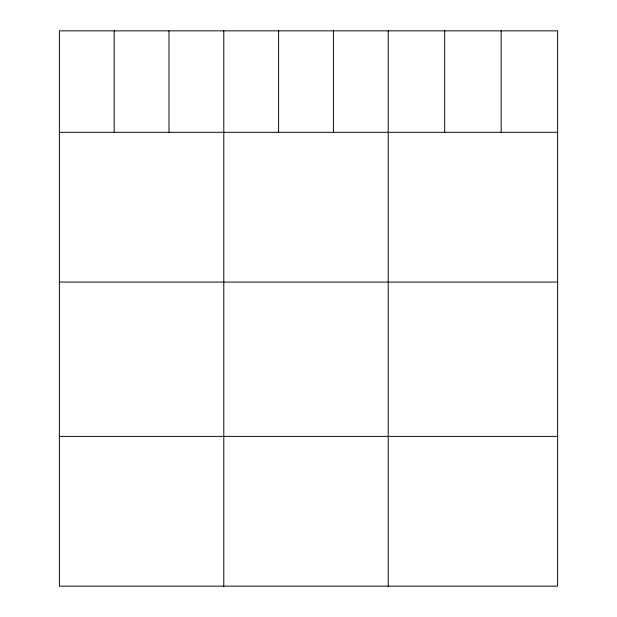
<?xml version="1.0" encoding="UTF-8"?>
<svg xmlns="http://www.w3.org/2000/svg" width="617" height="617" viewBox="0 0 617 617"><rect width="100%" height="100%" fill="white"/><g stroke="black" fill="none" stroke-linecap="round" stroke-linejoin="round"><path stroke-width="0.93" d="M557.629 132.3L557.629 586.15L59.371 586.15L59.371 30.85L557.629 30.85L557.629 132.3L59.371 132.3M59.371 282.069L557.629 282.069M59.371 436.381L557.629 436.381M501.158 30.85L501.158 132.3M444.687 30.85L444.687 132.3M388.224 30.85L388.224 586.15M333.411 30.85L333.411 132.3M278.606 30.85L278.606 132.3M223.794 30.85L223.794 586.15M168.989 30.85L168.989 132.3M114.176 30.85L114.176 132.3"/></g></svg>
